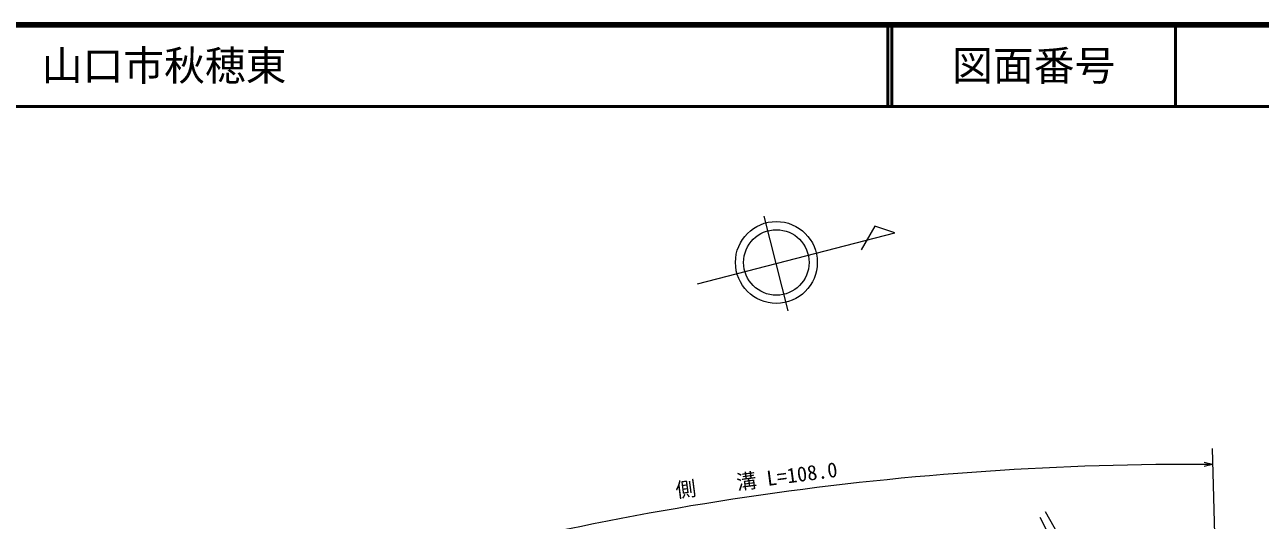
# Model space of a CAD drawing. Units: millimetres, scale not verified. Extents: x 40000 to 680000, y 20000 to 380000.
# Drawn here: x 402938 to 554393, y 319318 to 380000 of the extents above; entities that cross this region are included whole.
import ezdxf
from ezdxf.enums import TextEntityAlignment as Align

# ---------------------------------------------------------------- set-up
doc = ezdxf.new("R2010")
doc.units = ezdxf.units.MM
doc.header["$LTSCALE"] = 1000
doc.linetypes.add('CHAIN', pattern=[18.5, 12, -1.5, 3.5, -1.5])
for name, color, linetype, lineweight in [('M-BGD', 7, 'Continuous', 13), ('M-BMK', 2, 'CHAIN', 13), ('M-BMK-SRVR', 3, 'Continuous', 13), ('M-STR-HTXT', 7, 'Continuous', 13), ('M-TTL', 2, 'Continuous', 140), ('M-TTL-LINE', 7, 'Continuous', 50)]:
    doc.layers.add(name, color=color, linetype=linetype, lineweight=lineweight)
doc.layers.add('M-TTL-TXT', color=7, linetype='Continuous')
doc.styles.add('ＭＳ ゴシック', font='')
doc.styles.get('ＭＳ ゴシック').set_extended_font_data('MS Gothic')

msp = doc.modelspace()

# ---------------------------------------------------------------- linework, layer by layer
at = {"layer": 'M-BGD'}
msp.add_line((530198, 316601), (528057, 320357), dxfattribs=at)
msp.add_lwpolyline([(516747, 311884), (518102, 309090), (519710, 309852), (521404, 306381), (531394, 311884), (527415, 319673)], dxfattribs=at)
at = {"layer": 'M-BMK'}
msp.add_line((548475, 328092), (550851, 242932), dxfattribs=at)
at = {"layer": 'M-BMK-SRVR'}
for p, q in [((493535, 356557), (496484, 344979)), ((485397, 348282), (509604, 354528)), ((507137, 355346), (505462, 352439)), ((509604, 354528), (507137, 355346))]:
    msp.add_line(p, q, dxfattribs=at)
for radius in [5016, 4013]:
    msp.add_circle((495077, 350890), radius, dxfattribs=at)
at = {"layer": 'M-STR-HTXT'}
for q in [(547528, 325908), (547531, 326408)]:
    msp.add_line((548529, 326151), q, dxfattribs=at)
msp.add_arc((545955, -45938), 372098, 89.60364, 106.70668, dxfattribs=at)
at = {"layer": 'M-TTL'}
msp.add_line((680000, 380000), (40000, 380000), dxfattribs=at)
at = {"layer": 'M-TTL-LINE'}
for p, q in [((508747, 380000), (508747, 370000)), ((509247, 380000), (509247, 370000)), ((543997, 380000), (543997, 370000)), ((40000, 370000), (680000, 370000))]:
    msp.add_line(p, q, dxfattribs=at)

# ---------------------------------------------------------------- texts
at = {"layer": 'M-STR-HTXT', "style": 'ＭＳ ゴシック'}
msp.add_text('側\u3000\u3000溝 L=108.0', height=1833, rotation=7.472, dxfattribs=at).set_placement((492831, 322808), align=Align.BOTTOM_CENTER)
at = {"layer": 'M-TTL-TXT', "style": 'ＭＳ ゴシック'}
msp.add_text('山口市秋穂東', height=3666, dxfattribs=at).set_placement((405024, 375000), align=Align.MIDDLE_LEFT)
msp.add_text('図面番号', height=3666, dxfattribs=at).set_placement((526622, 375000), align=Align.MIDDLE_CENTER)

doc.saveas('drawing.dxf')
